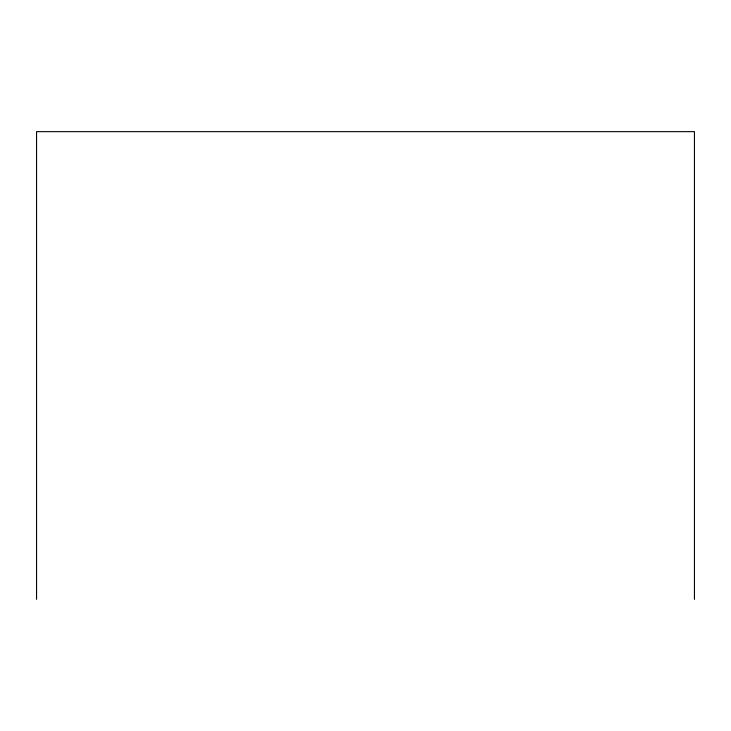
<?xml version="1.0" encoding="UTF-8"?>
<svg xmlns="http://www.w3.org/2000/svg" width="731" height="731" viewBox="0 0 731 731"><rect width="100%" height="100%" fill="white"/><g stroke="black" fill="none" stroke-linecap="round" stroke-linejoin="round"><path stroke-width="1.1" d="M694.45 599.356L694.45 131.644L36.55 131.644L36.55 599.356"/></g></svg>
